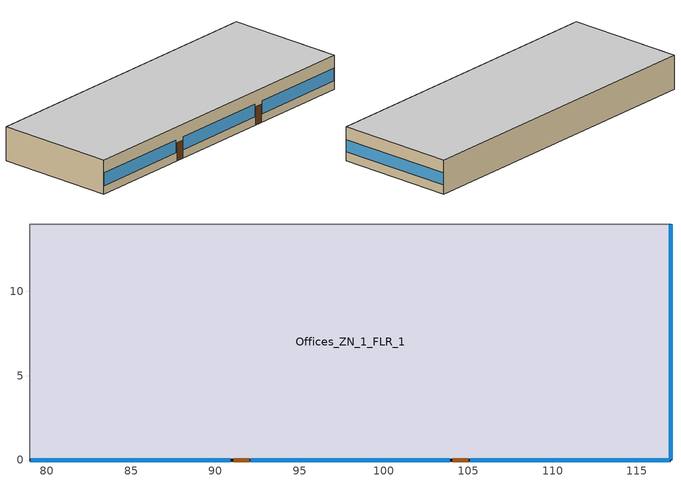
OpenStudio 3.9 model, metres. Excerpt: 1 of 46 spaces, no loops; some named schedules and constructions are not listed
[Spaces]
Offices_ZN_1_FLR_1
 floor ground (Foundation F 0.9W/m*K Perim 52.0m Area 532.0m2): 117,14 117,0 79,0 79,14 z0
 wall outside: 79,0 117,0 117,14 z0:4
 wall to Gym_ZN_1_FLR_1: 117,14 79,14 z0:4
 wall to Lobby_ZN_1_FLR_1: 79,14 79,0 z0:4
 window: 79.05,0 90.87,0 / 92.09,0 103.91,0 / 105.13,0 116.95,0 z1:2.5; 117,0.05 117,13.95 z1.1:2.51
 door: 91.08,0 91.99,0 / 104.08,0 104.99,0 z0:2.13
 ceiling to Offices_ZN_1_FLR_2: 117,0 117,14 79,14 79,0 z4
[EnergyManagementSystem:ProgramCallingManager]
SET_ems_Kitchen_ZN_1_FLR_1_Light_EMS_Program_Manager: AfterPredictorAfterHVACManagers; SET_ems_Kitchen_ZN_1_FLR_1_Light_EMS_Program
SET_ems_LIBRARY_MEDIA_CENTER_ZN_1_FLR_2_Light_EMS_Program_Manager: AfterPredictorAfterHVACManagers; SET_ems_LIBRARY_MEDIA_CENTER_ZN_1_FLR_2_Light_EMS_Program
SET_ems_Lobby_ZN_1_FLR_1_Light_EMS_Program_Manager: AfterPredictorAfterHVACManagers; SET_ems_Lobby_ZN_1_FLR_1_Light_EMS_Program
SET_ems_Lobby_ZN_1_FLR_2_Light_EMS_Program_Manager: AfterPredictorAfterHVACManagers; SET_ems_Lobby_ZN_1_FLR_2_Light_EMS_Program
SET_ems_Main_Corridor_ZN_1_FLR_1_Light_EMS_Program_Manager: AfterPredictorAfterHVACManagers; SET_ems_Main_Corridor_ZN_1_FLR_1_Light_EMS_Program
SET_ems_Main_Corridor_ZN_1_FLR_2_Light_EMS_Program_Manager: AfterPredictorAfterHVACManagers; SET_ems_Main_Corridor_ZN_1_FLR_2_Light_EMS_Program
SET_ems_Mech_ZN_1_FLR_1_Light_EMS_Program_Manager: AfterPredictorAfterHVACManagers; SET_ems_Mech_ZN_1_FLR_1_Light_EMS_Program
SET_ems_Mech_ZN_1_FLR_2_Light_EMS_Program_Manager: AfterPredictorAfterHVACManagers; SET_ems_Mech_ZN_1_FLR_2_Light_EMS_Program
SET_ems_Mult_Class_1_Pod_1_ZN_1_FLR_1_Light_EMS_Program_Manager: AfterPredictorAfterHVACManagers; SET_ems_Mult_Class_1_Pod_1_ZN_1_FLR_1_Light_EMS_Program
SET_ems_Mult_Class_1_Pod_1_ZN_1_FLR_2_Light_EMS_Program_Manager: AfterPredictorAfterHVACManagers; SET_ems_Mult_Class_1_Pod_1_ZN_1_FLR_2_Light_EMS_Program
SET_ems_Mult_Class_1_Pod_2_ZN_1_FLR_1_Light_EMS_Program_Manager: AfterPredictorAfterHVACManagers; SET_ems_Mult_Class_1_Pod_2_ZN_1_FLR_1_Light_EMS_Program
SET_ems_Mult_Class_1_Pod_2_ZN_1_FLR_2_Light_EMS_Program_Manager: AfterPredictorAfterHVACManagers; SET_ems_Mult_Class_1_Pod_2_ZN_1_FLR_2_Light_EMS_Program
SET_ems_Mult_Class_1_Pod_3_ZN_1_FLR_1_Light_EMS_Program_Manager: AfterPredictorAfterHVACManagers; SET_ems_Mult_Class_1_Pod_3_ZN_1_FLR_1_Light_EMS_Program
SET_ems_Mult_Class_1_Pod_3_ZN_1_FLR_2_Light_EMS_Program_Manager: AfterPredictorAfterHVACManagers; SET_ems_Mult_Class_1_Pod_3_ZN_1_FLR_2_Light_EMS_Program
SET_ems_Mult_Class_2_Pod_1_ZN_1_FLR_1_Light_EMS_Program_Manager: AfterPredictorAfterHVACManagers; SET_ems_Mult_Class_2_Pod_1_ZN_1_FLR_1_Light_EMS_Program
SET_ems_Mult_Class_2_Pod_1_ZN_1_FLR_2_Light_EMS_Program_Manager: AfterPredictorAfterHVACManagers; SET_ems_Mult_Class_2_Pod_1_ZN_1_FLR_2_Light_EMS_Program
SET_ems_Mult_Class_2_Pod_2_ZN_1_FLR_1_Light_EMS_Program_Manager: AfterPredictorAfterHVACManagers; SET_ems_Mult_Class_2_Pod_2_ZN_1_FLR_1_Light_EMS_Program
SET_ems_Mult_Class_2_Pod_2_ZN_1_FLR_2_Light_EMS_Program_Manager: AfterPredictorAfterHVACManagers; SET_ems_Mult_Class_2_Pod_2_ZN_1_FLR_2_Light_EMS_Program
SET_ems_Mult_Class_2_Pod_3_ZN_1_FLR_1_Light_EMS_Program_Manager: AfterPredictorAfterHVACManagers; SET_ems_Mult_Class_2_Pod_3_ZN_1_FLR_1_Light_EMS_Program
SET_ems_Mult_Class_2_Pod_3_ZN_1_FLR_2_Light_EMS_Program_Manager: AfterPredictorAfterHVACManagers; SET_ems_Mult_Class_2_Pod_3_ZN_1_FLR_2_Light_EMS_Program
SET_ems_Offices_ZN_1_FLR_1_Light_EMS_Program_Manager: AfterPredictorAfterHVACManagers; SET_ems_Offices_ZN_1_FLR_1_Light_EMS_Program
SET_ems_Offices_ZN_1_FLR_2_Light_EMS_Program_Manager: AfterPredictorAfterHVACManagers; SET_ems_Offices_ZN_1_FLR_2_Light_EMS_Program
ems_Auditorium_ZN_1_FLR_1_ZN_PSZ_AC_3_7_OptimumStartCallingManager0: BeginTimestepBeforePredictor; ems_Auditorium_ZN_1_FLR_1_ZN_PSZ_AC_3_7_OptimumStartProg0
ems_Aux_Gym_ZN_1_FLR_1_ZN_PSZ_AC_2_6_OptimumStartCallingManager0: BeginTimestepBeforePredictor; ems_Aux_Gym_ZN_1_FLR_1_ZN_PSZ_AC_2_6_OptimumStartProg0
ems_Gym_ZN_1_FLR_1_ZN_PSZ_AC_1_5_OptimumStartCallingManager0: BeginTimestepBeforePredictor; ems_Gym_ZN_1_FLR_1_ZN_PSZ_AC_1_5_OptimumStartProg0
ems_VAV_OTHER_OptimumStartCallingManager0: BeginTimestepBeforePredictor; ems_VAV_OTHER_OptimumStartProg0
ems_VAV_OTHER_OptimumStartCallingManager1: BeginTimestepBeforePredictor; ems_VAV_OTHER_OptimumStartProg1
ems_VAV_OTHER_OptimumStartCallingManager2: BeginTimestepBeforePredictor; ems_VAV_OTHER_OptimumStartProg2
ems_VAV_POD_1_OptimumStartCallingManager0: BeginTimestepBeforePredictor; ems_VAV_POD_1_OptimumStartProg0
ems_VAV_POD_2_OptimumStartCallingManager0: BeginTimestepBeforePredictor; ems_VAV_POD_2_OptimumStartProg0
ems_VAV_POD_3_OptimumStartCallingManager0: BeginTimestepBeforePredictor; ems_VAV_POD_3_OptimumStartProg0
[EnergyManagementSystem:OutputVariable]
Wired_LTG: EMS Variable=Wired_LTG; Type of Data in Variable=Summed; Update Frequency=ZoneTimeStep; Units=J
[ElectricLoadCenter:Transformer]
Transformer_1: Availability Schedule=Always On Discrete; Transformer Usage=PowerInFromGrid; Rated Capacity {VA}=225000; Phase=3; Conductor Material=Aluminum; Full Load Temperature Rise {C}=150; Fraction of Eddy Current Losses=0.1; Performance Input Method=NominalEfficiency; Nameplate Efficiency=0.989; Per Unit Load for Nameplate Efficiency=0.35; Reference Temperature for Nameplate Efficiency {C}=75; Consider Transformer Loss for Utility Cost=Yes; Meter Name 1=Wired_LTG_Electricity; Meter Name 2=Wired_Int_EQUIP
[EnergyManagementSystem:Actuator]
Name | Actuated Component | Actuated Component Type | Actuated Component Control Type
ems_Auditorium_ZN_1_FLR_1_Light1_Actuator | Auditorium_ZN_1_FLR_1-SecondarySchool Auditorium Lights | Lights | Electricity Rate
ems_Aux_Gym_ZN_1_FLR_1_Light1_Actuator | Aux_Gym_ZN_1_FLR_1-SecondarySchool Gym Lights | Lights | Electricity Rate
ems_Bathrooms_ZN_1_FLR_1_Light1_Actuator | Bathrooms_ZN_1_FLR_1-SecondarySchool Restroom Lights | Lights | Electricity Rate
ems_Bathrooms_ZN_1_FLR_2_Light1_Actuator | Bathrooms_ZN_1_FLR_2-SecondarySchool Restroom Lights | Lights | Electricity Rate
ems_Cafeteria_ZN_1_FLR_1_Light1_Actuator | Cafeteria_ZN_1_FLR_1-SecondarySchool Cafeteria Lights | Lights | Electricity Rate
ems_Corner_Class_1_Pod_1_ZN_1_FLR_1_Light1_Actuator | Corner_Class_1_Pod_1_ZN_1_FLR_1-SecondarySchool Classroom Lights | Lights | Electricity Rate
ems_Corner_Class_1_Pod_1_ZN_1_FLR_2_Light1_Actuator | Corner_Class_1_Pod_1_ZN_1_FLR_2-SecondarySchool Classroom Lights | Lights | Electricity Rate
ems_Corner_Class_1_Pod_2_ZN_1_FLR_1_Light1_Actuator | Corner_Class_1_Pod_2_ZN_1_FLR_1-SecondarySchool Classroom Lights | Lights | Electricity Rate
ems_Corner_Class_1_Pod_2_ZN_1_FLR_2_Light1_Actuator | Corner_Class_1_Pod_2_ZN_1_FLR_2-SecondarySchool Classroom Lights | Lights | Electricity Rate
ems_Corner_Class_1_Pod_3_ZN_1_FLR_1_Light1_Actuator | Corner_Class_1_Pod_3_ZN_1_FLR_1-SecondarySchool Classroom Lights | Lights | Electricity Rate
ems_Corner_Class_1_Pod_3_ZN_1_FLR_2_Light1_Actuator | Corner_Class_1_Pod_3_ZN_1_FLR_2-SecondarySchool Classroom Lights | Lights | Electricity Rate
ems_Corner_Class_2_Pod_1_ZN_1_FLR_1_Light1_Actuator | Corner_Class_2_Pod_1_ZN_1_FLR_1-SecondarySchool Classroom Lights | Lights | Electricity Rate
ems_Corner_Class_2_Pod_1_ZN_1_FLR_2_Light1_Actuator | Corner_Class_2_Pod_1_ZN_1_FLR_2-SecondarySchool Classroom Lights | Lights | Electricity Rate
ems_Corner_Class_2_Pod_2_ZN_1_FLR_1_Light1_Actuator | Corner_Class_2_Pod_2_ZN_1_FLR_1-SecondarySchool Classroom Lights | Lights | Electricity Rate
ems_Corner_Class_2_Pod_2_ZN_1_FLR_2_Light1_Actuator | Corner_Class_2_Pod_2_ZN_1_FLR_2-SecondarySchool Classroom Lights | Lights | Electricity Rate
ems_Corner_Class_2_Pod_3_ZN_1_FLR_1_Light1_Actuator | Corner_Class_2_Pod_3_ZN_1_FLR_1-SecondarySchool Classroom Lights | Lights | Electricity Rate
ems_Corner_Class_2_Pod_3_ZN_1_FLR_2_Light1_Actuator | Corner_Class_2_Pod_3_ZN_1_FLR_2-SecondarySchool Classroom Lights | Lights | Electricity Rate
ems_Corridor_Pod_1_ZN_1_FLR_1_Light1_Actuator | Corridor_Pod_1_ZN_1_FLR_1-SecondarySchool Corridor Lights | Lights | Electricity Rate
ems_Corridor_Pod_1_ZN_1_FLR_2_Light1_Actuator | Corridor_Pod_1_ZN_1_FLR_2-SecondarySchool Corridor Lights | Lights | Electricity Rate
ems_Corridor_Pod_2_ZN_1_FLR_1_Light1_Actuator | Corridor_Pod_2_ZN_1_FLR_1-SecondarySchool Corridor Lights | Lights | Electricity Rate
ems_Corridor_Pod_2_ZN_1_FLR_2_Light1_Actuator | Corridor_Pod_2_ZN_1_FLR_2-SecondarySchool Corridor Lights | Lights | Electricity Rate
ems_Corridor_Pod_3_ZN_1_FLR_1_Light1_Actuator | Corridor_Pod_3_ZN_1_FLR_1-SecondarySchool Corridor Lights | Lights | Electricity Rate
ems_Corridor_Pod_3_ZN_1_FLR_2_Light1_Actuator | Corridor_Pod_3_ZN_1_FLR_2-SecondarySchool Corridor Lights | Lights | Electricity Rate
ems_Gym_ZN_1_FLR_1_Light1_Actuator | Gym_ZN_1_FLR_1-SecondarySchool Gym Lights | Lights | Electricity Rate
ems_Kitchen_ZN_1_FLR_1_Light1_Actuator | Kitchen_ZN_1_FLR_1-SecondarySchool Kitchen Lights | Lights | Electricity Rate
ems_LIBRARY_MEDIA_CENTER_ZN_1_FLR_2_Light1_Actuator | LIBRARY_MEDIA_CENTER_ZN_1_FLR_2-SecondarySchool Library Lights | Lights | Electricity Rate
ems_Lobby_ZN_1_FLR_1_Light1_Actuator | Lobby_ZN_1_FLR_1-SecondarySchool Lobby Lights | Lights | Electricity Rate
ems_Lobby_ZN_1_FLR_2_Light1_Actuator | Lobby_ZN_1_FLR_2-SecondarySchool Lobby Lights | Lights | Electricity Rate
ems_Main_Corridor_ZN_1_FLR_1_Light1_Actuator | Main_Corridor_ZN_1_FLR_1-SecondarySchool Corridor Lights | Lights | Electricity Rate
ems_Main_Corridor_ZN_1_FLR_2_Light1_Actuator | Main_Corridor_ZN_1_FLR_2-SecondarySchool Corridor Lights | Lights | Electricity Rate
ems_Mech_ZN_1_FLR_1_Light1_Actuator | Mech_ZN_1_FLR_1-SecondarySchool Mechanical Lights | Lights | Electricity Rate
ems_Mech_ZN_1_FLR_2_Light1_Actuator | Mech_ZN_1_FLR_2-SecondarySchool Mechanical Lights | Lights | Electricity Rate
ems_Mult_Class_1_Pod_1_ZN_1_FLR_1_Light1_Actuator | Mult_Class_1_Pod_1_ZN_1_FLR_1-SecondarySchool Classroom Lights | Lights | Electricity Rate
ems_Mult_Class_1_Pod_1_ZN_1_FLR_2_Light1_Actuator | Mult_Class_1_Pod_1_ZN_1_FLR_2-SecondarySchool Classroom Lights | Lights | Electricity Rate
ems_Mult_Class_1_Pod_2_ZN_1_FLR_1_Light1_Actuator | Mult_Class_1_Pod_2_ZN_1_FLR_1-SecondarySchool Classroom Lights | Lights | Electricity Rate
ems_Mult_Class_1_Pod_2_ZN_1_FLR_2_Light1_Actuator | Mult_Class_1_Pod_2_ZN_1_FLR_2-SecondarySchool Classroom Lights | Lights | Electricity Rate
ems_Mult_Class_1_Pod_3_ZN_1_FLR_1_Light1_Actuator | Mult_Class_1_Pod_3_ZN_1_FLR_1-SecondarySchool Classroom Lights | Lights | Electricity Rate
ems_Mult_Class_1_Pod_3_ZN_1_FLR_2_Light1_Actuator | Mult_Class_1_Pod_3_ZN_1_FLR_2-SecondarySchool ComputerRoom Lights | Lights | Electricity Rate
ems_Mult_Class_2_Pod_1_ZN_1_FLR_1_Light1_Actuator | Mult_Class_2_Pod_1_ZN_1_FLR_1-SecondarySchool Classroom Lights | Lights | Electricity Rate
ems_Mult_Class_2_Pod_1_ZN_1_FLR_2_Light1_Actuator | Mult_Class_2_Pod_1_ZN_1_FLR_2-SecondarySchool Classroom Lights | Lights | Electricity Rate
ems_Mult_Class_2_Pod_2_ZN_1_FLR_1_Light1_Actuator | Mult_Class_2_Pod_2_ZN_1_FLR_1-SecondarySchool Classroom Lights | Lights | Electricity Rate
ems_Mult_Class_2_Pod_2_ZN_1_FLR_2_Light1_Actuator | Mult_Class_2_Pod_2_ZN_1_FLR_2-SecondarySchool Classroom Lights | Lights | Electricity Rate
ems_Mult_Class_2_Pod_3_ZN_1_FLR_1_Light1_Actuator | Mult_Class_2_Pod_3_ZN_1_FLR_1-SecondarySchool Classroom Lights | Lights | Electricity Rate
ems_Mult_Class_2_Pod_3_ZN_1_FLR_2_Light1_Actuator | Mult_Class_2_Pod_3_ZN_1_FLR_2-SecondarySchool ComputerRoom Lights | Lights | Electricity Rate
ems_Offices_ZN_1_FLR_1_Light1_Actuator | Offices_ZN_1_FLR_1-SecondarySchool Office Lights | Lights | Electricity Rate
ems_Offices_ZN_1_FLR_2_Light1_Actuator | Offices_ZN_1_FLR_2-SecondarySchool Office Lights | Lights | Electricity Rate
ems_Auditorium_ZN_1_FLR_1_ZN_PSZ_AC_3_7_HtgSch0; ems_Aux_Gym_ZN_1_FLR_1_ZN_PSZ_AC_2_6_HtgSch0; ems_Gym_ZN_1_FLR_1_ZN_PSZ_AC_1_5_HtgSch0 | SchoolSecondary HTGSETP_SCH_PSZ_AC | Schedule:Year | Schedule Value
ems_Auditorium_ZN_1_FLR_1_ZN_PSZ_AC_3_7_ClgSch0; ems_Aux_Gym_ZN_1_FLR_1_ZN_PSZ_AC_2_6_ClgSch0; ems_Gym_ZN_1_FLR_1_ZN_PSZ_AC_1_5_ClgSch0; ems_VAV_OTHER_ClgSch0; ems_VAV_POD_1_ClgSch0; ems_VAV_POD_2_ClgSch0; ems_VAV_POD_3_ClgSch0 | SchoolSecondary CLGSETP_SCH_NO_SETBACK | Schedule:Year | Schedule Value
ems_VAV_OTHER_HtgSch0; ems_VAV_POD_1_HtgSch0; ems_VAV_POD_2_HtgSch0; ems_VAV_POD_3_HtgSch0 | SchoolSecondary HTGSETP_SCH_YES_OPTIMUM | Schedule:Year | Schedule Value
ems_VAV_OTHER_HtgSch1 | SchoolSecondary HTGSETP_SCH_Setback | Schedule:Year | Schedule Value
ems_VAV_OTHER_ClgSch1 | SchoolSecondary CLGSETP_SCH_Setback | Schedule:Year | Schedule Value
ems_VAV_OTHER_HtgSch2 | SchoolSecondary HTGSETP_SCH_YES_OPTIMUM - occupant standby mode | Schedule:Year | Schedule Value
ems_VAV_OTHER_ClgSch2 | SchoolSecondary CLGSETP_SCH_NO_SETBACK - occupant standby mode | Schedule:Year | Schedule Value
[HeatExchanger:AirToAir:SensibleAndLatent] Availability Schedule=Always On Discrete; Nominal Supply Air Flow Rate {m3/s}=autosize; Sensible Effectiveness at 100% Heating Air Flow=0.7; Latent Effectiveness at 100% Heating Air Flow=0.6; Sensible Effectiveness at 100% Cooling Air Flow=0.75; Latent Effectiveness at 100% Cooling Air Flow=0.6; Supply Air Outlet Temperature Control=Yes; Heat Exchanger Type=Rotary; Frost Control Type=ExhaustOnly; Threshold Temperature {C}=-23.3; Initial Defrost Time Fraction=0.167; Rate of Defrost Time Fraction Increase {1/K}=1.44; Economizer Lockout=Yes
Name | Nominal Electric Power {W} | Sensible Effectiveness of Heating Air Flow Curve | Latent Effectiveness of Heating Air Flow Curve | Sensible Effectiveness of Cooling Air Flow Curve | Latent Effectiveness of Cooling Air Flow Curve
Auditorium_ZN_1_FLR_1 ZN PSZ-AC_3-7 ERV | 2966.94 | Auditorium_ZN_1_FLR_1 ZN PSZ-AC_3-7 ERV_SensHeatEff | Auditorium_ZN_1_FLR_1 ZN PSZ-AC_3-7 ERV_LatHeatEff | Auditorium_ZN_1_FLR_1 ZN PSZ-AC_3-7 ERV_SensCoolEff | Auditorium_ZN_1_FLR_1 ZN PSZ-AC_3-7 ERV_LatCoolEff
Aux_Gym_ZN_1_FLR_1 ZN PSZ-AC_2-6 ERV | 1414.65 | Aux_Gym_ZN_1_FLR_1 ZN PSZ-AC_2-6 ERV_SensHeatEff | Aux_Gym_ZN_1_FLR_1 ZN PSZ-AC_2-6 ERV_LatHeatEff | Aux_Gym_ZN_1_FLR_1 ZN PSZ-AC_2-6 ERV_SensCoolEff | Aux_Gym_ZN_1_FLR_1 ZN PSZ-AC_2-6 ERV_LatCoolEff
Cafeteria_ZN_1_FLR_1 ZN PSZ-AC_5-9 ERV | 2165.21 | Cafeteria_ZN_1_FLR_1 ZN PSZ-AC_5-9 ERV_SensHeatEff | Cafeteria_ZN_1_FLR_1 ZN PSZ-AC_5-9 ERV_LatHeatEff | Cafeteria_ZN_1_FLR_1 ZN PSZ-AC_5-9 ERV_SensCoolEff | Cafeteria_ZN_1_FLR_1 ZN PSZ-AC_5-9 ERV_LatCoolEff
Gym_ZN_1_FLR_1 ZN PSZ-AC_1-5 ERV | 2210.7 | Gym_ZN_1_FLR_1 ZN PSZ-AC_1-5 ERV_SensHeatEff | Gym_ZN_1_FLR_1 ZN PSZ-AC_1-5 ERV_LatHeatEff | Gym_ZN_1_FLR_1 ZN PSZ-AC_1-5 ERV_SensCoolEff | Gym_ZN_1_FLR_1 ZN PSZ-AC_1-5 ERV_LatCoolEff
VAV_OTHER ERV | 3171.19 | VAV_OTHER ERV_SensHeatEff | VAV_OTHER ERV_LatHeatEff | VAV_OTHER ERV_SensCoolEff | VAV_OTHER ERV_LatCoolEff
VAV_POD_1 ERV | 6616.65 | VAV_POD_1 ERV_SensHeatEff | VAV_POD_1 ERV_LatHeatEff | VAV_POD_1 ERV_SensCoolEff | VAV_POD_1 ERV_LatCoolEff
VAV_POD_2 ERV | 6616.65 | VAV_POD_2 ERV_SensHeatEff | VAV_POD_2 ERV_LatHeatEff | VAV_POD_2 ERV_SensCoolEff | VAV_POD_2 ERV_LatCoolEff
VAV_POD_3 ERV | 6616.65 | VAV_POD_3 ERV_SensHeatEff | VAV_POD_3 ERV_LatHeatEff | VAV_POD_3 ERV_SensCoolEff | VAV_POD_3 ERV_LatCoolEff
[SetpointManager:OutdoorAirPretreat] Minimum Setpoint Temperature {C}=-99; Maximum Setpoint Temperature {C}=99; Minimum Setpoint Humidity Ratio {kgWater/kgDryAir}=1e-05; Maximum Setpoint Humidity Ratio {kgWater/kgDryAir}=1
Name | Setpoint Node or NodeList
Setpoint Manager Outdoor Air Pretreat 1 | Auditorium_ZN_1_FLR_1 ZN PSZ-AC_3-7 ERV Primary Outlet Air Node
Setpoint Manager Outdoor Air Pretreat 2 | Aux_Gym_ZN_1_FLR_1 ZN PSZ-AC_2-6 ERV Primary Outlet Air Node
Setpoint Manager Outdoor Air Pretreat 3 | Cafeteria_ZN_1_FLR_1 ZN PSZ-AC_5-9 ERV Primary Outlet Air Node
Setpoint Manager Outdoor Air Pretreat 4 | Gym_ZN_1_FLR_1 ZN PSZ-AC_1-5 ERV Primary Outlet Air Node
Setpoint Manager Outdoor Air Pretreat 5 | VAV_OTHER ERV Primary Outlet Air Node
Setpoint Manager Outdoor Air Pretreat 6 | VAV_POD_1 ERV Primary Outlet Air Node
Setpoint Manager Outdoor Air Pretreat 7 | VAV_POD_2 ERV Primary Outlet Air Node
Setpoint Manager Outdoor Air Pretreat 8 | VAV_POD_3 ERV Primary Outlet Air Node
[Schedule:Constant]
Always On Discrete: Value=1
[Schedule:Ruleset]
Name | Default Day Schedule | Summer Design Day Schedule | Winter Design Day Schedule
SchoolSecondary BLDG_OCC_SCH_Auditorium | SchoolSecondary BLDG_OCC_SCH_Auditorium Default | SchoolSecondary BLDG_OCC_SCH_Auditorium Summer Design Day | SchoolSecondary BLDG_OCC_SCH_Auditorium Winter Design Day
SchoolSecondary BLDG_LIGHT_SCH_2013 | SchoolSecondary BLDG_LIGHT_SCH_2013 Default | SchoolSecondary BLDG_LIGHT_SCH_2013 Summer Design Day | SchoolSecondary BLDG_LIGHT_SCH_2013 Winter Design Day
SchoolSecondary HTGSETP_SCH_PSZ_AC | SchoolSecondary HTGSETP_SCH_PSZ_AC Default | SchoolSecondary HTGSETP_SCH_PSZ_AC Summer Design Day | SchoolSecondary HTGSETP_SCH_PSZ_AC Winter Design Day
SchoolSecondary CLGSETP_SCH_NO_SETBACK | SchoolSecondary CLGSETP_SCH_NO_SETBACK Default | SchoolSecondary CLGSETP_SCH_NO_SETBACK Summer Design Day | SchoolSecondary CLGSETP_SCH_NO_SETBACK Winter Design Day
SchoolSecondary BLDG_OCC_SCH_Cafeteria | SchoolSecondary BLDG_OCC_SCH_Cafeteria Default | SchoolSecondary BLDG_OCC_SCH_Cafeteria Summer Design Day | SchoolSecondary BLDG_OCC_SCH_Cafeteria Winter Design Day
SchoolSecondary KITCHEN_ELEC_EQUIP_SCH | SchoolSecondary KITCHEN_ELEC_EQUIP_SCH Default | SchoolSecondary KITCHEN_ELEC_EQUIP_SCH Summer Design Day | SchoolSecondary KITCHEN_ELEC_EQUIP_SCH Winter Design Day
SchoolSecondary HTGSETP_SCH_YES_OPTIMUM | SchoolSecondary HTGSETP_SCH_YES_OPTIMUM Default | SchoolSecondary HTGSETP_SCH_YES_OPTIMUM Summer Design Day | SchoolSecondary HTGSETP_SCH_YES_OPTIMUM Winter Design Day
SchoolSecondary BLDG_OCC_SCH_Extend | SchoolSecondary BLDG_OCC_SCH_Extend Default | SchoolSecondary BLDG_OCC_SCH_Extend Summer Design Day | SchoolSecondary BLDG_OCC_SCH_Extend Winter Design Day
SchoolSecondary BLDG_OCC_SCH_Gym | SchoolSecondary BLDG_OCC_SCH_Gym Default | SchoolSecondary BLDG_OCC_SCH_Gym Summer Design Day | SchoolSecondary BLDG_OCC_SCH_Gym Winter Design Day
SchoolSecondary BLDG_LIGHT_GYM_SCH_2013 | SchoolSecondary BLDG_LIGHT_GYM_SCH_2013 Default | SchoolSecondary BLDG_LIGHT_GYM_SCH_2013 Summer Design Day | SchoolSecondary BLDG_LIGHT_GYM_SCH_2013 Winter Design Day
SchoolSecondary KITCHEN_GAS_EQUIP_SCH | SchoolSecondary KITCHEN_GAS_EQUIP_SCH Default | SchoolSecondary KITCHEN_GAS_EQUIP_SCH Summer Design Day | SchoolSecondary KITCHEN_GAS_EQUIP_SCH Winter Design Day
SchoolSecondary BLDG_LIGHT_LIBRARY_SCH_2013 | SchoolSecondary BLDG_LIGHT_LIBRARY_SCH_2013 Default | SchoolSecondary BLDG_LIGHT_LIBRARY_SCH_2013 Summer Design Day | SchoolSecondary BLDG_LIGHT_LIBRARY_SCH_2013 Winter Design Day
SchoolSecondary BLDG_LIGHT_LOBBYFLR1_SCH_2013 | SchoolSecondary BLDG_LIGHT_LOBBYFLR1_SCH_2013 Default | SchoolSecondary BLDG_LIGHT_LOBBYFLR1_SCH_2013 Summer Design Day | SchoolSecondary BLDG_LIGHT_LOBBYFLR1_SCH_2013 Winter Design Day
SchoolSecondary HTGSETP_SCH_Setback | SchoolSecondary HTGSETP_SCH_Setback Default | SchoolSecondary HTGSETP_SCH_Setback Summer Design Day | SchoolSecondary HTGSETP_SCH_Setback Winter Design Day
SchoolSecondary CLGSETP_SCH_Setback | SchoolSecondary CLGSETP_SCH_Setback Default | SchoolSecondary CLGSETP_SCH_Setback Summer Design Day | SchoolSecondary CLGSETP_SCH_Setback Winter Design Day
SchoolSecondary HTGSETP_SCH_YES_OPTIMUM - occupant standby mode | SchoolSecondary HTGSETP_SCH_YES_OPTIMUM Default 1 | SchoolSecondary HTGSETP_SCH_YES_OPTIMUM Summer Design Day 1 | SchoolSecondary HTGSETP_SCH_YES_OPTIMUM Winter Design Day 1
SchoolSecondary CLGSETP_SCH_NO_SETBACK - occupant standby mode | SchoolSecondary CLGSETP_SCH_NO_SETBACK Default 1 | SchoolSecondary CLGSETP_SCH_NO_SETBACK Summer Design Day 1 | SchoolSecondary CLGSETP_SCH_NO_SETBACK Winter Design Day 1
SchoolSecondary_BUSINESS_SCH | SchoolSecondary_BUSINESS_SCH Default | SchoolSecondary_BUSINESS_SCH Summer Design Day | SchoolSecondary_BUSINESS_SCH Winter Design Day
[Schedule:Day]
SchoolSecondary BLDG_OCC_SCH_Auditorium Default; SchoolSecondary BLDG_OCC_SCH_Auditorium Winter Design Day; SchoolSecondary BLDG_OCC_SCH_Auditorium Wknd Day; SchoolSecondary BLDG_OCC_SCH_Auditorium Wknd Day 1; SchoolSecondary BLDG_LIGHT_SCH_2013 Winter Design Day; SchoolSecondary BLDG_OCC_SCH_Cafeteria Default; SchoolSecondary BLDG_OCC_SCH_Cafeteria Winter Design Day; SchoolSecondary BLDG_OCC_SCH_Cafeteria Wknd Day; SchoolSecondary BLDG_OCC_SCH_Cafeteria Wknd Day 1; SchoolSecondary BLDG_OCC_SCH_Extend Default; SchoolSecondary BLDG_OCC_SCH_Extend Winter Design Day; SchoolSecondary BLDG_OCC_SCH_Extend Wknd Day; SchoolSecondary BLDG_OCC_SCH_Extend Wknd Day 1; SchoolSecondary BLDG_OCC_SCH_Gym Default; SchoolSecondary BLDG_OCC_SCH_Gym Winter Design Day; SchoolSecondary BLDG_OCC_SCH_Gym Wknd Day; SchoolSecondary BLDG_OCC_SCH_Gym Wknd Day 1; SchoolSecondary BLDG_LIGHT_GYM_SCH_2013 Winter Design Day; SchoolSecondary BLDG_LIGHT_LIBRARY_SCH_2013 Winter Design Day; SchoolSecondary BLDG_LIGHT_LOBBYFLR1_SCH_2013 Winter Design Day; SchoolSecondary BLDG_LIGHT_MECHANICAL_SCH_2013 Winter Design Day; SchoolSecondary BLDG_OCC_SCH_Offices Default; SchoolSecondary BLDG_OCC_SCH_Offices Winter Design Day; SchoolSecondary BLDG_OCC_SCH_Offices Wknd Day; SchoolSecondary BLDG_OCC_SCH_Offices Wknd Day 1; SchoolSecondary BLDG_LIGHT_OFFICE_SCH_2013 Winter Design Day; SchoolSecondary BLDG_LIGHT_BATH_SCH_2013 Winter Design Day; SchoolSecondary ELEV_LIGHT_FAN_SCH_ADD_DF Default; SchoolSecondary ELEV_LIGHT_FAN_SCH_ADD_DF Winter Design Day; DesignDaysOnly Default; SchoolSecondary_BUSINESS_SCH Default; SchoolSecondary_BUSINESS_SCH Winter Design Day: No, 24, 0, 0
SchoolSecondary BLDG_OCC_SCH_Auditorium Wkdy|SmrDsn Day; SchoolSecondary BLDG_OCC_SCH_Auditorium Summer Design Day; SchoolSecondary BLDG_OCC_SCH_Auditorium Wkdy|SmrDsn Day 2: No, 8, 0, 0, 15, 0, 0.25, 20, 0, 0.95, 24, 0, 0
SchoolSecondary BLDG_OCC_SCH_Auditorium Wkdy|SmrDsn Day 1: No, 8, 0, 0, 17, 0, 0.15, 19, 0, 0.35, 24, 0, 0
SchoolSecondary BLDG_LIGHT_SCH_2013 Default; SchoolSecondary BLDG_LIGHT_SCH_2013 Wknd Day; SchoolSecondary BLDG_LIGHT_SCH_2013 Wknd Day 1; SchoolSecondary BLDG_LIGHT_GYM_SCH_2013 Default; SchoolSecondary BLDG_LIGHT_GYM_SCH_2013 Wknd Day; SchoolSecondary BLDG_LIGHT_GYM_SCH_2013 Wknd Day 1; SchoolSecondary BLDG_LIGHT_LIBRARY_SCH_2013 Default; SchoolSecondary BLDG_LIGHT_LIBRARY_SCH_2013 Wknd Day; SchoolSecondary BLDG_LIGHT_LIBRARY_SCH_2013 Wknd Day 1; SchoolSecondary BLDG_LIGHT_LOBBYFLR1_SCH_2013 Default; SchoolSecondary BLDG_LIGHT_LOBBYFLR1_SCH_2013 Wknd Day; SchoolSecondary BLDG_LIGHT_LOBBYFLR1_SCH_2013 Wknd Day 1; SchoolSecondary BLDG_LIGHT_MECHANICAL_SCH_2013 Default; SchoolSecondary BLDG_LIGHT_MECHANICAL_SCH_2013 Wknd Day; SchoolSecondary BLDG_LIGHT_MECHANICAL_SCH_2013 Wknd Day 1; SchoolSecondary BLDG_LIGHT_OFFICE_SCH_2013 Default; SchoolSecondary BLDG_LIGHT_OFFICE_SCH_2013 Wknd Day; SchoolSecondary BLDG_LIGHT_OFFICE_SCH_2013 Wknd Day 1; SchoolSecondary BLDG_LIGHT_BATH_SCH_2013 Default; SchoolSecondary BLDG_LIGHT_BATH_SCH_2013 Wknd Day; SchoolSecondary BLDG_LIGHT_BATH_SCH_2013 Wknd Day 1: No, 24, 0, 0.1773
SchoolSecondary BLDG_LIGHT_SCH_2013 Summer Design Day; SchoolSecondary BLDG_LIGHT_GYM_SCH_2013 Summer Design Day; SchoolSecondary BLDG_LIGHT_LIBRARY_SCH_2013 Summer Design Day; SchoolSecondary BLDG_LIGHT_LOBBYFLR1_SCH_2013 Summer Design Day; SchoolSecondary BLDG_LIGHT_MECHANICAL_SCH_2013 Summer Design Day; SchoolSecondary BLDG_LIGHT_OFFICE_SCH_2013 Summer Design Day; SchoolSecondary BLDG_LIGHT_BATH_SCH_2013 Summer Design Day; SchoolSecondary ALWAYS_ON Default; SchoolSecondary ALWAYS_ON Winter Design Day; SchoolSecondary ALWAYS_ON Summer Design Day; DesignDaysOnly Winter Design Day; DesignDaysOnly Summer Design Day; SchoolSecondary_BUSINESS_SCH Summer Design Day: No, 24, 0, 1
SchoolSecondary BLDG_LIGHT_SCH_2013 Wkdy Day; SchoolSecondary BLDG_LIGHT_SCH_2013 Wkdy Day 2; SchoolSecondary BLDG_LIGHT_MECHANICAL_SCH_2013 Wkdy Day; SchoolSecondary BLDG_LIGHT_MECHANICAL_SCH_2013 Wkdy Day 2: No, 7, 0, 0.1773, 21, 0, 0.9, 24, 0, 0.1773
SchoolSecondary BLDG_LIGHT_SCH_2013 Wkdy Day 1; SchoolSecondary BLDG_LIGHT_MECHANICAL_SCH_2013 Wkdy Day 1: No, 8, 0, 0.1773, 20, 0, 0.5, 24, 0, 0.1773
SchoolSecondary HTGSETP_SCH_PSZ_AC Default; SchoolSecondary HTGSETP_SCH_PSZ_AC Summer Design Day; SchoolSecondary HTGSETP_SCH_Setback Default|SmrDsn|Wkdy Day: No, 24, 0, 15.6
SchoolSecondary HTGSETP_SCH_PSZ_AC Wkdy Day: No, 6, 0, 15.6, 21, 0, 21, 24, 0, 15.6
SchoolSecondary HTGSETP_SCH_PSZ_AC Winter Design Day: No, 24, 0, 21
SchoolSecondary BLDG_OCC_SCH_Cafeteria Wkdy|SmrDsn Day; SchoolSecondary BLDG_OCC_SCH_Cafeteria Summer Design Day; SchoolSecondary BLDG_OCC_SCH_Cafeteria Wkdy|SmrDsn Day 2: No, 9, 0, 0, 15, 0, 0.95, 20, 0, 0.35, 24, 0, 0
SchoolSecondary BLDG_OCC_SCH_Cafeteria Wkdy|SmrDsn Day 1: No, 9, 0, 0, 17, 0, 0.15, 19, 0, 0.35, 24, 0, 0
SchoolSecondary KITCHEN_ELEC_EQUIP_SCH Default; SchoolSecondary KITCHEN_ELEC_EQUIP_SCH Winter Design Day; SchoolSecondary KITCHEN_ELEC_EQUIP_SCH Wknd Day; SchoolSecondary KITCHEN_ELEC_EQUIP_SCH Wknd Day 1: No, 24, 0, 0.1
SchoolSecondary KITCHEN_ELEC_EQUIP_SCH Summer Design Day; SchoolSecondary KITCHEN_ELEC_EQUIP_SCH Wkdy Day; SchoolSecondary KITCHEN_ELEC_EQUIP_SCH Wkdy Day 1; SchoolSecondary KITCHEN_ELEC_EQUIP_SCH Wkdy Day 2: No, 8, 0, 0.1, 10, 0, 0.15, 13, 0, 0.25, 15, 0, 0.15, 24, 0, 0.1
SchoolSecondary BLDG_OCC_SCH_Extend Wkdy|SmrDsn Day; SchoolSecondary BLDG_OCC_SCH_Extend Summer Design Day; SchoolSecondary BLDG_OCC_SCH_Extend Wkdy|SmrDsn Day 2: No, 8, 0, 0, 21, 0, 0.95, 24, 0, 0
SchoolSecondary BLDG_OCC_SCH_Extend Wkdy|SmrDsn Day 1: No, 8, 0, 0, 21, 0, 0.5, 24, 0, 0
SchoolSecondary BLDG_OCC_SCH_Gym Wkdy|SmrDsn Day; SchoolSecondary BLDG_OCC_SCH_Gym Summer Design Day; SchoolSecondary BLDG_OCC_SCH_Gym Wkdy|SmrDsn Day 2: No, 8, 0, 0, 16, 0, 0.35, 21, 0, 0.95, 24, 0, 0
SchoolSecondary BLDG_OCC_SCH_Gym Wkdy|SmrDsn Day 1: No, 8, 0, 0, 21, 0, 0.35, 24, 0, 0
SchoolSecondary BLDG_LIGHT_GYM_SCH_2013 Wkdy Day; SchoolSecondary BLDG_LIGHT_GYM_SCH_2013 Wkdy Day 2: No, 7, 0, 0.1773, 8, 0, 0.9, 21, 0, 0.88182, 24, 0, 0.1773
SchoolSecondary BLDG_LIGHT_GYM_SCH_2013 Wkdy Day 1: No, 8, 0, 0.1773, 20, 0, 0.4899, 21, 0, 0.173719, 24, 0, 0.1773
SchoolSecondary KITCHEN_GAS_EQUIP_SCH Default; SchoolSecondary KITCHEN_GAS_EQUIP_SCH Winter Design Day; SchoolSecondary KITCHEN_GAS_EQUIP_SCH Wknd Day; SchoolSecondary KITCHEN_GAS_EQUIP_SCH Wknd Day 1: No, 24, 0, 0.02
SchoolSecondary KITCHEN_GAS_EQUIP_SCH Wkdy|SmrDsn Day; SchoolSecondary KITCHEN_GAS_EQUIP_SCH Wkdy|SmrDsn Day 1; SchoolSecondary KITCHEN_GAS_EQUIP_SCH Summer Design Day; SchoolSecondary KITCHEN_GAS_EQUIP_SCH Wkdy|SmrDsn Day 2: No, 8, 0, 0.02, 10, 0, 0.15, 13, 0, 0.2, 15, 0, 0.1, 24, 0, 0.02
SchoolSecondary BLDG_LIGHT_LIBRARY_SCH_2013 Wkdy Day; SchoolSecondary BLDG_LIGHT_LIBRARY_SCH_2013 Wkdy Day 2: No, 7, 0, 0.1773, 8, 0, 0.9, 21, 0, 0.8325, 24, 0, 0.1773
SchoolSecondary BLDG_LIGHT_LIBRARY_SCH_2013 Wkdy Day 1: No, 8, 0, 0.1773, 20, 0, 0.4625, 21, 0, 0.164002, 24, 0, 0.1773
SchoolSecondary BLDG_LIGHT_LOBBYFLR1_SCH_2013 Wkdy Day; SchoolSecondary BLDG_LIGHT_LOBBYFLR1_SCH_2013 Wkdy Day 2: No, 7, 0, 0.1773, 8, 0, 0.9, 21, 0, 0.855, 24, 0, 0.1773
SchoolSecondary BLDG_LIGHT_LOBBYFLR1_SCH_2013 Wkdy Day 1: No, 8, 0, 0.1773, 20, 0, 0.475, 21, 0, 0.168435, 24, 0, 0.1773
SchoolSecondary CLGSETP_SCH_Setback Default|WntrDsn|Wkdy Day: No, 24, 0, 29.44
SchoolSecondary BLDG_OCC_SCH_Offices Wkdy|SmrDsn Day; SchoolSecondary BLDG_OCC_SCH_Offices Summer Design Day; SchoolSecondary BLDG_OCC_SCH_Offices Wkdy|SmrDsn Day 2: No, 8, 0, 0, 17, 0, 0.95, 21, 0, 0.15, 24, 0, 0
SchoolSecondary BLDG_OCC_SCH_Offices Wkdy|SmrDsn Day 1: No, 8, 0, 0, 17, 0, 0.5, 21, 0, 0.15, 24, 0, 0
SchoolSecondary BLDG_LIGHT_OFFICE_SCH_2013 Wkdy Day; SchoolSecondary BLDG_LIGHT_OFFICE_SCH_2013 Wkdy Day 2: No, 7, 0, 0.1773, 8, 0, 0.9, 21, 0, 0.747958, 24, 0, 0.1773
SchoolSecondary BLDG_LIGHT_OFFICE_SCH_2013 Wkdy Day 1: No, 8, 0, 0.1773, 20, 0, 0.415533, 21, 0, 0.147348, 24, 0, 0.1773
SchoolSecondary BLDG_LIGHT_BATH_SCH_2013 Wkdy Day; SchoolSecondary BLDG_LIGHT_BATH_SCH_2013 Wkdy Day 2: No, 7, 0, 0.1773, 8, 0, 0.9, 21, 0, 0.594, 24, 0, 0.1773
SchoolSecondary BLDG_LIGHT_BATH_SCH_2013 Wkdy Day 1: No, 8, 0, 0.1773, 20, 0, 0.33, 21, 0, 0.117018, 24, 0, 0.1773
SchoolSecondary HTGSETP_SCH_YES_OPTIMUM Wkdy Day 1: No, 6, 0, 15.6, 7, 0, 17.8, 8, 0, 20, 12, 0, 21, 13, 0, 20.4444, 21, 0, 21, 24, 0, 15.6
SchoolSecondary BLDG_ELEVATORS Wkdy Day; SchoolSecondary ELEV_LIGHT_FAN_SCH_ADD_DF Wkdy Day: No, 8, 0, 0, 15, 0, 0.3, 16, 0, 0.15, 24, 0, 0
SchoolSecondary ELEV_LIGHT_FAN_SCH_ADD_DF Summer Design Day: No, 24, 0, 0.3
SchoolSecondary_BUSINESS_SCH Wkdy Day: No, 8, 0, 0, 21, 0, 1, 24, 0, 0
[Schedule:Rule] Date Specification Type=DateRange; Start Day=1
Name | Schedule Ruleset | Rule Order | Day Schedule | Apply Monday | Apply Tuesday | Apply Wednesday | Apply Thursday | Apply Friday | Start Month | End Month | End Day | Apply Sunday | Apply Saturday
Schedule Rule 2 | SchoolSecondary BLDG_OCC_SCH_Auditorium | 4 | SchoolSecondary BLDG_OCC_SCH_Auditorium Wkdy|SmrDsn Day | Yes | Yes | Yes | Yes | Yes | 1 | 6 | 30
Schedule Rule 3 | SchoolSecondary BLDG_OCC_SCH_Auditorium | 3 | SchoolSecondary BLDG_OCC_SCH_Auditorium Wkdy|SmrDsn Day 1 | Yes | Yes | Yes | Yes | Yes | 7 | 9 | 1
Schedule Rule 4 | SchoolSecondary BLDG_OCC_SCH_Auditorium | 2 | SchoolSecondary BLDG_OCC_SCH_Auditorium Wkdy|SmrDsn Day 2 | Yes | Yes | Yes | Yes | Yes | 9 | 12 | 31
Schedule Rule 5 | SchoolSecondary BLDG_OCC_SCH_Auditorium | 1 | SchoolSecondary BLDG_OCC_SCH_Auditorium Wknd Day |  |  |  |  |  | 1 | 6 | 30 | Yes | Yes
Schedule Rule 6 | SchoolSecondary BLDG_OCC_SCH_Auditorium | 0 | SchoolSecondary BLDG_OCC_SCH_Auditorium Wknd Day 1 |  |  |  |  |  | 7 | 9 | 1 | Yes | Yes
Schedule Rule 7 | SchoolSecondary BLDG_LIGHT_SCH_2013 | 4 | SchoolSecondary BLDG_LIGHT_SCH_2013 Wkdy Day | Yes | Yes | Yes | Yes | Yes | 1 | 6 | 30
Schedule Rule 8 | SchoolSecondary BLDG_LIGHT_SCH_2013 | 3 | SchoolSecondary BLDG_LIGHT_SCH_2013 Wkdy Day 1 | Yes | Yes | Yes | Yes | Yes | 7 | 9 | 1
Schedule Rule 9 | SchoolSecondary BLDG_LIGHT_SCH_2013 | 2 | SchoolSecondary BLDG_LIGHT_SCH_2013 Wkdy Day 2 | Yes | Yes | Yes | Yes | Yes | 9 | 12 | 31
Schedule Rule 10 | SchoolSecondary BLDG_LIGHT_SCH_2013 | 1 | SchoolSecondary BLDG_LIGHT_SCH_2013 Wknd Day |  |  |  |  |  | 1 | 6 | 30 | Yes | Yes
Schedule Rule 11 | SchoolSecondary BLDG_LIGHT_SCH_2013 | 0 | SchoolSecondary BLDG_LIGHT_SCH_2013 Wknd Day 1 |  |  |  |  |  | 7 | 9 | 1 | Yes | Yes
Schedule Rule 18 | SchoolSecondary HTGSETP_SCH_PSZ_AC | 0 | SchoolSecondary HTGSETP_SCH_PSZ_AC Wkdy Day | Yes | Yes | Yes | Yes | Yes | 1 | 12 | 31
Schedule Rule 19 | SchoolSecondary BLDG_OCC_SCH_Cafeteria | 4 | SchoolSecondary BLDG_OCC_SCH_Cafeteria Wkdy|SmrDsn Day | Yes | Yes | Yes | Yes | Yes | 1 | 6 | 30
Schedule Rule 20 | SchoolSecondary BLDG_OCC_SCH_Cafeteria | 3 | SchoolSecondary BLDG_OCC_SCH_Cafeteria Wkdy|SmrDsn Day 1 | Yes | Yes | Yes | Yes | Yes | 7 | 9 | 1
Schedule Rule 21 | SchoolSecondary BLDG_OCC_SCH_Cafeteria | 2 | SchoolSecondary BLDG_OCC_SCH_Cafeteria Wkdy|SmrDsn Day 2 | Yes | Yes | Yes | Yes | Yes | 9 | 12 | 31
Schedule Rule 22 | SchoolSecondary BLDG_OCC_SCH_Cafeteria | 1 | SchoolSecondary BLDG_OCC_SCH_Cafeteria Wknd Day |  |  |  |  |  | 1 | 6 | 30 | Yes | Yes
Schedule Rule 23 | SchoolSecondary BLDG_OCC_SCH_Cafeteria | 0 | SchoolSecondary BLDG_OCC_SCH_Cafeteria Wknd Day 1 |  |  |  |  |  | 7 | 9 | 1 | Yes | Yes
Schedule Rule 24 | SchoolSecondary KITCHEN_ELEC_EQUIP_SCH | 4 | SchoolSecondary KITCHEN_ELEC_EQUIP_SCH Wkdy Day | Yes | Yes | Yes | Yes | Yes | 1 | 6 | 30
Schedule Rule 25 | SchoolSecondary KITCHEN_ELEC_EQUIP_SCH | 3 | SchoolSecondary KITCHEN_ELEC_EQUIP_SCH Wkdy Day 1 | Yes | Yes | Yes | Yes | Yes | 7 | 9 | 1
Schedule Rule 26 | SchoolSecondary KITCHEN_ELEC_EQUIP_SCH | 2 | SchoolSecondary KITCHEN_ELEC_EQUIP_SCH Wkdy Day 2 | Yes | Yes | Yes | Yes | Yes | 9 | 12 | 31
Schedule Rule 27 | SchoolSecondary KITCHEN_ELEC_EQUIP_SCH | 1 | SchoolSecondary KITCHEN_ELEC_EQUIP_SCH Wknd Day |  |  |  |  |  | 1 | 6 | 30 | Yes | Yes
Schedule Rule 28 | SchoolSecondary KITCHEN_ELEC_EQUIP_SCH | 0 | SchoolSecondary KITCHEN_ELEC_EQUIP_SCH Wknd Day 1 |  |  |  |  |  | 7 | 9 | 1 | Yes | Yes
Schedule Rule 40 | SchoolSecondary BLDG_OCC_SCH_Extend | 4 | SchoolSecondary BLDG_OCC_SCH_Extend Wkdy|SmrDsn Day | Yes | Yes | Yes | Yes | Yes | 1 | 6 | 30
Schedule Rule 41 | SchoolSecondary BLDG_OCC_SCH_Extend | 3 | SchoolSecondary BLDG_OCC_SCH_Extend Wkdy|SmrDsn Day 1 | Yes | Yes | Yes | Yes | Yes | 7 | 9 | 1
Schedule Rule 42 | SchoolSecondary BLDG_OCC_SCH_Extend | 2 | SchoolSecondary BLDG_OCC_SCH_Extend Wkdy|SmrDsn Day 2 | Yes | Yes | Yes | Yes | Yes | 9 | 12 | 31
Schedule Rule 43 | SchoolSecondary BLDG_OCC_SCH_Extend | 1 | SchoolSecondary BLDG_OCC_SCH_Extend Wknd Day |  |  |  |  |  | 1 | 6 | 30 | Yes | Yes
Schedule Rule 44 | SchoolSecondary BLDG_OCC_SCH_Extend | 0 | SchoolSecondary BLDG_OCC_SCH_Extend Wknd Day 1 |  |  |  |  |  | 7 | 9 | 1 | Yes | Yes
Schedule Rule 50 | SchoolSecondary BLDG_OCC_SCH_Gym | 4 | SchoolSecondary BLDG_OCC_SCH_Gym Wkdy|SmrDsn Day | Yes | Yes | Yes | Yes | Yes | 1 | 6 | 30
Schedule Rule 51 | SchoolSecondary BLDG_OCC_SCH_Gym | 3 | SchoolSecondary BLDG_OCC_SCH_Gym Wkdy|SmrDsn Day 1 | Yes | Yes | Yes | Yes | Yes | 7 | 9 | 1
Schedule Rule 52 | SchoolSecondary BLDG_OCC_SCH_Gym | 2 | SchoolSecondary BLDG_OCC_SCH_Gym Wkdy|SmrDsn Day 2 | Yes | Yes | Yes | Yes | Yes | 9 | 12 | 31
Schedule Rule 53 | SchoolSecondary BLDG_OCC_SCH_Gym | 1 | SchoolSecondary BLDG_OCC_SCH_Gym Wknd Day |  |  |  |  |  | 1 | 6 | 30 | Yes | Yes
Schedule Rule 54 | SchoolSecondary BLDG_OCC_SCH_Gym | 0 | SchoolSecondary BLDG_OCC_SCH_Gym Wknd Day 1 |  |  |  |  |  | 7 | 9 | 1 | Yes | Yes
Schedule Rule 55 | SchoolSecondary BLDG_LIGHT_GYM_SCH_2013 | 4 | SchoolSecondary BLDG_LIGHT_GYM_SCH_2013 Wkdy Day | Yes | Yes | Yes | Yes | Yes | 1 | 6 | 30
Schedule Rule 56 | SchoolSecondary BLDG_LIGHT_GYM_SCH_2013 | 3 | SchoolSecondary BLDG_LIGHT_GYM_SCH_2013 Wkdy Day 1 | Yes | Yes | Yes | Yes | Yes | 7 | 9 | 1
Schedule Rule 57 | SchoolSecondary BLDG_LIGHT_GYM_SCH_2013 | 2 | SchoolSecondary BLDG_LIGHT_GYM_SCH_2013 Wkdy Day 2 | Yes | Yes | Yes | Yes | Yes | 9 | 12 | 31
Schedule Rule 58 | SchoolSecondary BLDG_LIGHT_GYM_SCH_2013 | 1 | SchoolSecondary BLDG_LIGHT_GYM_SCH_2013 Wknd Day |  |  |  |  |  | 1 | 6 | 30 | Yes | Yes
Schedule Rule 59 | SchoolSecondary BLDG_LIGHT_GYM_SCH_2013 | 0 | SchoolSecondary BLDG_LIGHT_GYM_SCH_2013 Wknd Day 1 |  |  |  |  |  | 7 | 9 | 1 | Yes | Yes
Schedule Rule 60 | SchoolSecondary KITCHEN_GAS_EQUIP_SCH | 4 | SchoolSecondary KITCHEN_GAS_EQUIP_SCH Wkdy|SmrDsn Day | Yes | Yes | Yes | Yes | Yes | 1 | 6 | 30
Schedule Rule 61 | SchoolSecondary KITCHEN_GAS_EQUIP_SCH | 3 | SchoolSecondary KITCHEN_GAS_EQUIP_SCH Wkdy|SmrDsn Day 1 | Yes | Yes | Yes | Yes | Yes | 7 | 9 | 1
Schedule Rule 62 | SchoolSecondary KITCHEN_GAS_EQUIP_SCH | 2 | SchoolSecondary KITCHEN_GAS_EQUIP_SCH Wkdy|SmrDsn Day 2 | Yes | Yes | Yes | Yes | Yes | 9 | 12 | 31
Schedule Rule 63 | SchoolSecondary KITCHEN_GAS_EQUIP_SCH | 1 | SchoolSecondary KITCHEN_GAS_EQUIP_SCH Wknd Day |  |  |  |  |  | 1 | 6 | 30 | Yes | Yes
Schedule Rule 64 | SchoolSecondary KITCHEN_GAS_EQUIP_SCH | 0 | SchoolSecondary KITCHEN_GAS_EQUIP_SCH Wknd Day 1 |  |  |  |  |  | 7 | 9 | 1 | Yes | Yes
Schedule Rule 65 | SchoolSecondary BLDG_LIGHT_LIBRARY_SCH_2013 | 4 | SchoolSecondary BLDG_LIGHT_LIBRARY_SCH_2013 Wkdy Day | Yes | Yes | Yes | Yes | Yes | 1 | 6 | 30
Schedule Rule 66 | SchoolSecondary BLDG_LIGHT_LIBRARY_SCH_2013 | 3 | SchoolSecondary BLDG_LIGHT_LIBRARY_SCH_2013 Wkdy Day 1 | Yes | Yes | Yes | Yes | Yes | 7 | 9 | 1
Schedule Rule 67 | SchoolSecondary BLDG_LIGHT_LIBRARY_SCH_2013 | 2 | SchoolSecondary BLDG_LIGHT_LIBRARY_SCH_2013 Wkdy Day 2 | Yes | Yes | Yes | Yes | Yes | 9 | 12 | 31
Schedule Rule 68 | SchoolSecondary BLDG_LIGHT_LIBRARY_SCH_2013 | 1 | SchoolSecondary BLDG_LIGHT_LIBRARY_SCH_2013 Wknd Day |  |  |  |  |  | 1 | 6 | 30 | Yes | Yes
Schedule Rule 69 | SchoolSecondary BLDG_LIGHT_LIBRARY_SCH_2013 | 0 | SchoolSecondary BLDG_LIGHT_LIBRARY_SCH_2013 Wknd Day 1 |  |  |  |  |  | 7 | 9 | 1 | Yes | Yes
Schedule Rule 70 | SchoolSecondary BLDG_LIGHT_LOBBYFLR1_SCH_2013 | 4 | SchoolSecondary BLDG_LIGHT_LOBBYFLR1_SCH_2013 Wkdy Day | Yes | Yes | Yes | Yes | Yes | 1 | 6 | 30
Schedule Rule 71 | SchoolSecondary BLDG_LIGHT_LOBBYFLR1_SCH_2013 | 3 | SchoolSecondary BLDG_LIGHT_LOBBYFLR1_SCH_2013 Wkdy Day 1 | Yes | Yes | Yes | Yes | Yes | 7 | 9 | 1
Schedule Rule 72 | SchoolSecondary BLDG_LIGHT_LOBBYFLR1_SCH_2013 | 2 | SchoolSecondary BLDG_LIGHT_LOBBYFLR1_SCH_2013 Wkdy Day 2 | Yes | Yes | Yes | Yes | Yes | 9 | 12 | 31
Schedule Rule 73 | SchoolSecondary BLDG_LIGHT_LOBBYFLR1_SCH_2013 | 1 | SchoolSecondary BLDG_LIGHT_LOBBYFLR1_SCH_2013 Wknd Day |  |  |  |  |  | 1 | 6 | 30 | Yes | Yes
Schedule Rule 74 | SchoolSecondary BLDG_LIGHT_LOBBYFLR1_SCH_2013 | 0 | SchoolSecondary BLDG_LIGHT_LOBBYFLR1_SCH_2013 Wknd Day 1 |  |  |  |  |  | 7 | 9 | 1 | Yes | Yes
Schedule Rule 75 | SchoolSecondary BLDG_LIGHT_MECHANICAL_SCH_2013 | 4 | SchoolSecondary BLDG_LIGHT_MECHANICAL_SCH_2013 Wkdy Day | Yes | Yes | Yes | Yes | Yes | 1 | 6 | 30
Schedule Rule 76 | SchoolSecondary BLDG_LIGHT_MECHANICAL_SCH_2013 | 3 | SchoolSecondary BLDG_LIGHT_MECHANICAL_SCH_2013 Wkdy Day 1 | Yes | Yes | Yes | Yes | Yes | 7 | 9 | 1
Schedule Rule 77 | SchoolSecondary BLDG_LIGHT_MECHANICAL_SCH_2013 | 2 | SchoolSecondary BLDG_LIGHT_MECHANICAL_SCH_2013 Wkdy Day 2 | Yes | Yes | Yes | Yes | Yes | 9 | 12 | 31
Schedule Rule 78 | SchoolSecondary BLDG_LIGHT_MECHANICAL_SCH_2013 | 1 | SchoolSecondary BLDG_LIGHT_MECHANICAL_SCH_2013 Wknd Day |  |  |  |  |  | 1 | 6 | 30 | Yes | Yes
Schedule Rule 79 | SchoolSecondary BLDG_LIGHT_MECHANICAL_SCH_2013 | 0 | SchoolSecondary BLDG_LIGHT_MECHANICAL_SCH_2013 Wknd Day 1 |  |  |  |  |  | 7 | 9 | 1 | Yes | Yes
Schedule Rule 82 | SchoolSecondary BLDG_OCC_SCH_Offices | 4 | SchoolSecondary BLDG_OCC_SCH_Offices Wkdy|SmrDsn Day | Yes | Yes | Yes | Yes | Yes | 1 | 6 | 30
Schedule Rule 83 | SchoolSecondary BLDG_OCC_SCH_Offices | 3 | SchoolSecondary BLDG_OCC_SCH_Offices Wkdy|SmrDsn Day 1 | Yes | Yes | Yes | Yes | Yes | 7 | 9 | 1
Schedule Rule 84 | SchoolSecondary BLDG_OCC_SCH_Offices | 2 | SchoolSecondary BLDG_OCC_SCH_Offices Wkdy|SmrDsn Day 2 | Yes | Yes | Yes | Yes | Yes | 9 | 12 | 31
Schedule Rule 85 | SchoolSecondary BLDG_OCC_SCH_Offices | 1 | SchoolSecondary BLDG_OCC_SCH_Offices Wknd Day |  |  |  |  |  | 1 | 6 | 30 | Yes | Yes
Schedule Rule 86 | SchoolSecondary BLDG_OCC_SCH_Offices | 0 | SchoolSecondary BLDG_OCC_SCH_Offices Wknd Day 1 |  |  |  |  |  | 7 | 9 | 1 | Yes | Yes
Schedule Rule 87 | SchoolSecondary BLDG_LIGHT_OFFICE_SCH_2013 | 4 | SchoolSecondary BLDG_LIGHT_OFFICE_SCH_2013 Wkdy Day | Yes | Yes | Yes | Yes | Yes | 1 | 6 | 30
Schedule Rule 88 | SchoolSecondary BLDG_LIGHT_OFFICE_SCH_2013 | 3 | SchoolSecondary BLDG_LIGHT_OFFICE_SCH_2013 Wkdy Day 1 | Yes | Yes | Yes | Yes | Yes | 7 | 9 | 1
Schedule Rule 89 | SchoolSecondary BLDG_LIGHT_OFFICE_SCH_2013 | 2 | SchoolSecondary BLDG_LIGHT_OFFICE_SCH_2013 Wkdy Day 2 | Yes | Yes | Yes | Yes | Yes | 9 | 12 | 31
Schedule Rule 90 | SchoolSecondary BLDG_LIGHT_OFFICE_SCH_2013 | 1 | SchoolSecondary BLDG_LIGHT_OFFICE_SCH_2013 Wknd Day |  |  |  |  |  | 1 | 6 | 30 | Yes | Yes
Schedule Rule 91 | SchoolSecondary BLDG_LIGHT_OFFICE_SCH_2013 | 0 | SchoolSecondary BLDG_LIGHT_OFFICE_SCH_2013 Wknd Day 1 |  |  |  |  |  | 7 | 9 | 1 | Yes | Yes
Schedule Rule 92 | SchoolSecondary BLDG_LIGHT_BATH_SCH_2013 | 4 | SchoolSecondary BLDG_LIGHT_BATH_SCH_2013 Wkdy Day | Yes | Yes | Yes | Yes | Yes | 1 | 6 | 30
Schedule Rule 93 | SchoolSecondary BLDG_LIGHT_BATH_SCH_2013 | 3 | SchoolSecondary BLDG_LIGHT_BATH_SCH_2013 Wkdy Day 1 | Yes | Yes | Yes | Yes | Yes | 7 | 9 | 1
Schedule Rule 94 | SchoolSecondary BLDG_LIGHT_BATH_SCH_2013 | 2 | SchoolSecondary BLDG_LIGHT_BATH_SCH_2013 Wkdy Day 2 | Yes | Yes | Yes | Yes | Yes | 9 | 12 | 31
Schedule Rule 95 | SchoolSecondary BLDG_LIGHT_BATH_SCH_2013 | 1 | SchoolSecondary BLDG_LIGHT_BATH_SCH_2013 Wknd Day |  |  |  |  |  | 1 | 6 | 30 | Yes | Yes
Schedule Rule 96 | SchoolSecondary BLDG_LIGHT_BATH_SCH_2013 | 0 | SchoolSecondary BLDG_LIGHT_BATH_SCH_2013 Wknd Day 1 |  |  |  |  |  | 7 | 9 | 1 | Yes | Yes
Schedule Rule 122 | SchoolSecondary BLDG_ELEVATORS | 0 | SchoolSecondary BLDG_ELEVATORS Wkdy Day | Yes | Yes | Yes | Yes | Yes | 1 | 12 | 31
Schedule Rule 123 | SchoolSecondary ELEV_LIGHT_FAN_SCH_ADD_DF | 0 | SchoolSecondary ELEV_LIGHT_FAN_SCH_ADD_DF Wkdy Day | Yes | Yes | Yes | Yes | Yes | 1 | 12 | 31
Schedule Rule 132 | SchoolSecondary_BUSINESS_SCH | 0 | SchoolSecondary_BUSINESS_SCH Wkdy Day | Yes | Yes | Yes | Yes | Yes | 1 | 12 | 31
[Curve:Bicubic] Minimum Value of x=-40; Maximum Value of x=-17.8; Minimum Value of y=4.4; Maximum Value of y=54.4
Name | Coefficient1 Constant | Coefficient2 x | Coefficient3 x**2 | Coefficient4 y | Coefficient5 y**2 | Coefficient6 x*y | Coefficient7 x**3 | Coefficient8 y**3 | Coefficient9 x**2*y | Coefficient10 x*y**2
New_Low_Temp_Comp_Pwr_Curve_2019_AWEF | 3190.57 | 31.2146 | 0.824136 | 65.6484 | 0.444451 | 0.99562 | 0.0154029 | 0.00292601 | 0.00236634 | -0.000381295
New_Low_Temp_Comp_Cap_Curve | 58336.9 | 1561.74 | 6.60681 | -283.65 | -0.120235 | -12.4957 | -0.116279 | 0.002277 | -0.118148 | 0.0328396
[Table:Lookup]
VAV_OTHER ERV_SensHeatEff; Gym_ZN_1_FLR_1 ZN PSZ-AC_1-5 ERV_SensHeatEff; VAV_POD_3 ERV_SensHeatEff; VAV_POD_1 ERV_SensHeatEff; Cafeteria_ZN_1_FLR_1 ZN PSZ-AC_5-9 ERV_SensHeatEff; VAV_POD_2 ERV_SensHeatEff; Aux_Gym_ZN_1_FLR_1 ZN PSZ-AC_2-6 ERV_SensHeatEff; Auditorium_ZN_1_FLR_1 ZN PSZ-AC_3-7 ERV_SensHeatEff: DivisorOnly, 0.7, 0, 10, Dimensionless, 0.7, 0.7
VAV_OTHER ERV_LatHeatEff; VAV_OTHER ERV_LatCoolEff; Gym_ZN_1_FLR_1 ZN PSZ-AC_1-5 ERV_LatHeatEff; Gym_ZN_1_FLR_1 ZN PSZ-AC_1-5 ERV_LatCoolEff; VAV_POD_3 ERV_LatHeatEff; VAV_POD_3 ERV_LatCoolEff; VAV_POD_1 ERV_LatHeatEff; VAV_POD_1 ERV_LatCoolEff; Cafeteria_ZN_1_FLR_1 ZN PSZ-AC_5-9 ERV_LatHeatEff; Cafeteria_ZN_1_FLR_1 ZN PSZ-AC_5-9 ERV_LatCoolEff; VAV_POD_2 ERV_LatHeatEff; VAV_POD_2 ERV_LatCoolEff; Aux_Gym_ZN_1_FLR_1 ZN PSZ-AC_2-6 ERV_LatHeatEff; Aux_Gym_ZN_1_FLR_1 ZN PSZ-AC_2-6 ERV_LatCoolEff; Auditorium_ZN_1_FLR_1 ZN PSZ-AC_3-7 ERV_LatHeatEff; Auditorium_ZN_1_FLR_1 ZN PSZ-AC_3-7 ERV_LatCoolEff: DivisorOnly, 0.6, 0, 10, Dimensionless, 0.6, 0.6
VAV_OTHER ERV_SensCoolEff; Gym_ZN_1_FLR_1 ZN PSZ-AC_1-5 ERV_SensCoolEff; VAV_POD_3 ERV_SensCoolEff; VAV_POD_1 ERV_SensCoolEff; Cafeteria_ZN_1_FLR_1 ZN PSZ-AC_5-9 ERV_SensCoolEff; VAV_POD_2 ERV_SensCoolEff; Aux_Gym_ZN_1_FLR_1 ZN PSZ-AC_2-6 ERV_SensCoolEff; Auditorium_ZN_1_FLR_1 ZN PSZ-AC_3-7 ERV_SensCoolEff: DivisorOnly, 0.75, 0, 10, Dimensionless, 0.75, 0.75
